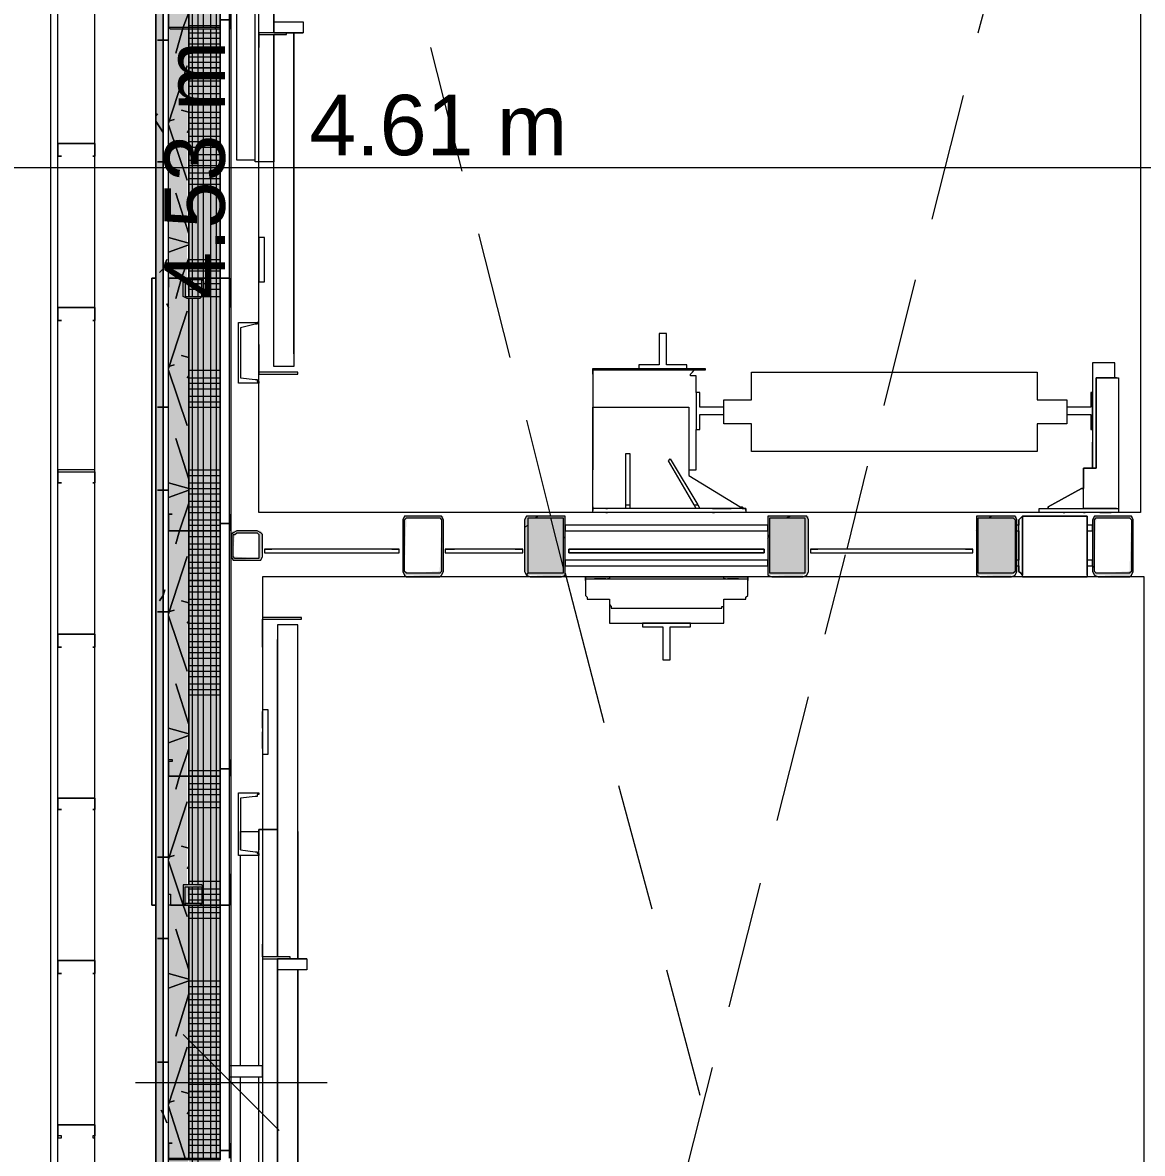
# Model space of a CAD drawing. Header units: metres. Extents: x -2 to 237, y -8 to 52.
# Drawn here: x 41.071 to 43.854, y 28.933 to 31.743 of the extents above; entities that cross this region are included whole.
import ezdxf

# ---------------------------------------------------------------- set-up
doc = ezdxf.new("R2010")
doc.units = ezdxf.units.M
doc.layers.add('HVAC - Ductos', color=5, linetype='Continuous', lineweight=0)
doc.layers.add('PDF3_Text', color=7, linetype='Continuous', lineweight=0)
doc.layers.add('PDF3_Geometry', color=7, linetype='Continuous', lineweight=0, true_color=0xaaaaaa)
doc.layers.add('PDF3_Solid Fills', color=7, linetype='Continuous', lineweight=0, true_color=0xffffff)
doc.styles.add('PDF Helvetica', font='')
doc.styles.get('PDF Helvetica').set_extended_font_data('Helvetica')

msp = doc.modelspace()

# ---------------------------------------------------------------- hatches: boundary and pattern name
at = {"layer": 'PDF3_Solid Fills', "lineweight": 0, "transparency": 33554559}
for points in [[(41.4202, 24.0086), (41.4202, 34.1699), (41.4019, 34.1699), (41.4019, 24.0086)], [(41.4843, 24.0728), (41.4843, 25.4661), (41.4798, 25.4707), (41.4843, 25.5166), (41.4798, 25.5211), (41.4843, 26.8182), (41.4798, 26.8228), (41.4843, 28.3353), (41.4798, 28.3399), (41.4843, 29.5499), (41.4798, 29.5545), (41.4843, 29.5958), (41.4798, 29.6004), (41.4843, 31.0578), (41.4798, 31.0624), (41.4843, 31.1037), (41.4798, 31.1083), (41.4843, 32.3595), (41.4798, 32.3641), (41.4843, 32.4053), (41.4798, 32.4099), (41.4843, 34.1012), (41.4339, 34.1012), (41.4339, 24.0728)], [(41.4843, 24.0728), (41.4843, 25.4661), (41.4798, 25.4707), (41.4843, 25.5166), (41.4798, 25.5211), (41.4843, 26.8182), (41.4798, 26.8228), (41.4843, 28.3353), (41.4798, 28.3399), (41.4843, 29.5499), (41.4798, 29.5545), (41.4843, 29.5958), (41.4798, 29.6004), (41.4843, 31.0578), (41.4798, 31.0624), (41.4843, 31.1037), (41.4798, 31.1083), (41.4843, 32.3595), (41.4798, 32.3641), (41.4843, 32.4053), (41.4798, 32.4099), (41.4843, 34.1012), (41.4339, 34.1012), (41.4339, 24.0728)], [(42.016, 30.3795), (42.0206, 30.3841), (42.0252, 30.5124), (42.1122, 30.5124), (42.1077, 30.3795), (42.0252, 30.3749), (42.0252, 30.3795), (42.0206, 30.3795), (42.0206, 30.3703), (42.0252, 30.3703), (42.1065, 30.3658), (42.1077, 30.3658), (42.1077, 30.3703), (42.1122, 30.3749), (42.1168, 30.517), (42.0206, 30.517), (42.016, 30.5124)], [(42.3185, 30.3795), (42.3231, 30.3795), (42.3231, 30.3703), (42.3323, 30.3703), (42.4091, 30.3658), (42.4102, 30.3658), (42.4102, 30.3703), (42.4194, 30.3703), (42.4194, 30.517), (42.3231, 30.517), (42.3185, 30.5124)], [(42.9235, 30.3703), (42.9327, 30.3703), (43.0095, 30.3658), (43.0106, 30.3658), (43.0106, 30.3703), (43.0198, 30.3749), (43.0244, 30.517), (42.9235, 30.517)], [(43.4415, 30.3703), (43.4506, 30.3703), (43.5274, 30.3658), (43.5285, 30.3658), (43.5285, 30.3703), (43.5377, 30.3749), (43.5423, 30.517), (43.4415, 30.517)], [(43.7302, 30.3795), (43.7348, 30.3841), (43.7394, 30.5124), (43.8265, 30.5124), (43.8219, 30.3795), (43.7394, 30.3749), (43.7394, 30.3795), (43.7348, 30.3795), (43.7348, 30.3703), (43.744, 30.3703), (43.8208, 30.3658), (43.8219, 30.3658), (43.8219, 30.3703), (43.8265, 30.3749), (43.831, 30.517), (43.7348, 30.517), (43.7302, 30.5124)], [(41.5898, 30.4162), (41.5943, 30.4208), (41.5989, 30.4757), (41.6585, 30.4757), (41.6585, 30.4116), (41.5989, 30.4162), (41.5943, 30.4162), (41.5943, 30.407), (41.6631, 30.4116), (41.6677, 30.4751), (41.6677, 30.4758), (41.6631, 30.4803), (41.5943, 30.4803), (41.5898, 30.4757)]]:
    msp.add_hatch(color=256, dxfattribs=at).paths.add_polyline_path(points)
h = msp.add_hatch(color=256, dxfattribs=at)
h.paths.add_polyline_path([(41.5119, 29.6004), (41.4843, 29.5958), (41.4843, 29.5545), (41.5119, 29.5545), (41.4843, 29.5499), (41.4843, 28.3399), (41.5119, 28.3399), (41.4843, 28.3353), (41.4843, 26.8228), (41.5119, 26.8228), (41.4843, 26.8182), (41.4843, 26.7724), (41.5622, 26.7724), (41.5622, 34.0279), (41.4843, 34.0279), (41.4843, 32.4099), (41.5119, 32.4099), (41.4843, 32.4053), (41.4843, 32.3641), (41.5119, 32.3641), (41.4843, 32.3595), (41.4843, 31.1083), (41.5119, 31.1083), (41.4843, 31.1037), (41.4843, 31.0624), (41.5119, 31.0624), (41.4843, 31.0578), (41.4843, 29.6004)])
h.paths.add_polyline_path([(41.5119, 25.4707), (41.4843, 25.4661), (41.4843, 24.1506), (41.5622, 24.1506), (41.5622, 26.7678), (41.4843, 26.7678), (41.4843, 25.5211), (41.5119, 25.5211), (41.4843, 25.5166), (41.4843, 25.4707)])
h = msp.add_hatch(color=256, dxfattribs=at)
h.paths.add_polyline_path([(41.5119, 29.6004), (41.4843, 29.5958), (41.4843, 29.5545), (41.5119, 29.5545), (41.4843, 29.5499), (41.4843, 28.3399), (41.5119, 28.3399), (41.4843, 28.3353), (41.4843, 26.8228), (41.5119, 26.8228), (41.4843, 26.8182), (41.4843, 26.7724), (41.5622, 26.7724), (41.5622, 34.0279), (41.4843, 34.0279), (41.4843, 32.4099), (41.5119, 32.4099), (41.4843, 32.4053), (41.4843, 32.3641), (41.5119, 32.3641), (41.4843, 32.3595), (41.4843, 31.1083), (41.5119, 31.1083), (41.4843, 31.1037), (41.4843, 31.0624), (41.5119, 31.0624), (41.4843, 31.0578), (41.4843, 29.6004)])
h.paths.add_polyline_path([(41.5119, 25.4707), (41.4843, 25.4661), (41.4843, 24.1506), (41.5622, 24.1506), (41.5622, 26.7678), (41.4843, 26.7678), (41.4843, 25.5211), (41.5119, 25.5211), (41.4843, 25.5166), (41.4843, 25.4707)])

# ---------------------------------------------------------------- linework, layer by layer
at = {"layer": 'HVAC - Ductos', "lineweight": 0}
for points in [[(41.5898, 24.2057), (41.5898, 29.1099), (41.5898, 33.8812)], [(39.5593, 31.3833), (44.4086, 31.3833), (45.6002, 31.3833), (48.2082, 31.3833)], [(41.4706, 29.2291), (41.5898, 29.1099), (41.7089, 28.9907)], [(41.3515, 29.1099), (41.5898, 29.1099), (41.8281, 29.1099)]]:
    msp.add_lwpolyline(points, dxfattribs=at)
at = {"layer": 'PDF3_Geometry', "lineweight": 0}
for points in [[(41.2506, 32.6575), (41.2506, 32.6757), (41.2552, 32.6757), (41.2552, 34.1653), (41.2552, 34.1837), (41.2552, 34.1653), (41.2552, 32.6849), (41.2552, 32.6712), (41.2552, 32.6666), (41.1452, 32.6666), (41.1452, 34.1837), (41.1589, 34.1837), (41.1452, 34.1837), (41.1452, 32.6757), (41.1406, 32.6757), (41.1406, 25.2094), (41.2506, 25.2094), (41.2506, 25.3194)], [(41.5119, 34.1837), (41.4019, 34.1837), (41.4019, 34.005), (41.4019, 24.1736), (41.4019, 23.9902), (44.8348, 23.9902), (45.4077, 23.9902), (45.4077, 24.0086), (44.8623, 24.0086)], [(41.4019, 23.9948), (41.4019, 34.1837), (41.4019, 23.9948)], [(44.8348, 24.0086), (41.4202, 24.0086), (41.4202, 24.0224), (41.5852, 24.0224), (42.1627, 24.0224), (41.5852, 24.0224), (41.4339, 24.0224), (41.4339, 24.0728), (41.4339, 24.1736), (41.4339, 34.005), (41.4339, 34.1012), (41.4339, 34.1516), (42.1214, 34.1516), (41.4202, 34.1516), (41.4202, 34.1699), (44.8027, 34.1699), (44.8027, 34.1516), (44.601, 34.1516)], [(45.7882, 24.0086), (45.7882, 23.9902), (45.4077, 23.9902), (45.4077, 24.0086), (44.8348, 24.0086), (44.8348, 23.9948), (44.8348, 23.9994), (44.8348, 24.0086), (41.4202, 24.0086), (41.4202, 24.0224), (41.4202, 24.1736), (41.4202, 34.005), (41.4202, 34.1516), (41.4202, 34.1699), (44.6515, 34.1699), (44.8027, 34.1699), (44.8165, 34.1699)], [(42.1627, 24.0224), (41.5852, 24.0224), (41.4339, 24.0224), (41.4339, 24.0728), (41.5852, 24.0728), (44.6515, 24.0728), (44.8348, 24.0728), (44.8348, 24.0224), (44.8348, 24.0728), (44.6515, 24.0728), (41.5852, 24.0728), (41.4843, 24.0728), (41.4843, 24.1506), (41.4843, 24.1736), (41.4843, 24.4944), (41.4843, 24.0728), (41.4339, 24.0728), (41.4339, 34.1012), (41.4843, 34.1012), (41.4843, 33.5375), (41.4843, 32.9279), (41.4843, 32.4099)], [(41.4019, 34.005), (41.4019, 24.1736)], [(41.6585, 33.2257), (43.8494, 33.2257), (43.8494, 30.5262), (41.6585, 30.5262), (41.6585, 33.2257), (43.8494, 33.2257), (43.8494, 30.5262), (41.6585, 30.5262), (41.6585, 33.2257), (41.6677, 33.2303)], [(41.7456, 32.5795), (41.7456, 32.2816), (41.7456, 33.1066), (41.6952, 33.1066), (41.6952, 32.2816), (41.6952, 31.7179), (41.6952, 32.2816), (41.6952, 32.5979), (41.6493, 32.5979), (41.6493, 32.5474)], [(41.2552, 25.1957), (41.2872, 25.1957), (41.2872, 25.1911), (41.2552, 25.1911), (41.2552, 25.2094), (41.1589, 25.2094), (41.1589, 32.6757), (41.1452, 32.6757)], [(41.4843, 31.1083), (41.4843, 31.7316), (41.4843, 32.3595)], [(43.4461, 31.7179), (43.5285, 32.0249)], [(41.6493, 31.4016), (41.6035, 31.4016), (41.6035, 31.9837)], [(41.6952, 30.9203), (41.6952, 31.397), (41.6493, 31.397), (41.6493, 31.9837)], [(41.2506, 31.4383), (41.2506, 31.8141)], [(41.5485, 31.727), (41.5531, 31.7316)], [(41.5622, 29.8982), (41.5622, 31.1083), (41.5622, 31.7407)], [(41.5852, 31.7316), (41.5852, 31.727), (41.5852, 31.7316)], [(41.5852, 31.1083), (41.5852, 31.7316)], [(41.5852, 31.1083), (41.5852, 31.7316)], [(41.7456, 31.4016), (41.7456, 31.7179), (41.7456, 30.8883), (41.6952, 30.8883), (41.6952, 31.7133), (41.6952, 31.397), (41.6493, 31.397), (41.6493, 31.4474)], [(41.6952, 31.7179), (41.7685, 31.7179), (41.6952, 31.7179)], [(41.7456, 30.9203), (41.7456, 31.7179), (41.7456, 31.4153)], [(42.0848, 31.6812), (42.1627, 31.3741)], [(43.3314, 31.255), (43.4094, 31.562)], [(41.2506, 31.0349), (41.2506, 31.4108)], [(42.2039, 31.2183), (42.2818, 30.9112)], [(41.6585, 31.2091), (41.6585, 31.0991)], [(41.6585, 31.1587), (41.6585, 31.1541), (41.6585, 31.1587), (41.6585, 31.1862), (41.6585, 31.1907), (41.6585, 31.1862)], [(41.6585, 31.1083), (41.6585, 31.1037), (41.6585, 31.1083), (41.6585, 31.1403)], [(41.4019, 29.5499), (41.4019, 31.1083), (41.4019, 29.5499)], [(41.4019, 29.5499), (41.4019, 31.1083), (41.4019, 29.5499)], [(41.4019, 29.5499), (41.4019, 31.1083), (41.4019, 29.5499)], [(41.4019, 29.5499), (41.4019, 31.1083), (41.4019, 29.5499)], [(41.4843, 31.0624), (41.4843, 31.1037)], [(41.5531, 31.1083), (41.5577, 31.1083)], [(43.2122, 30.792), (43.2902, 31.1037)], [(41.4843, 29.6004), (41.4843, 29.8708), (41.4843, 30.4803), (41.4843, 31.0578)], [(41.5852, 29.9074), (41.5852, 31.0349)], [(41.5852, 29.9074), (41.5852, 31.0349)], [(41.2506, 30.627), (41.2506, 31.0028)], [(41.6585, 30.9295), (41.6585, 30.8928), (41.6585, 30.9295)], [(41.6585, 30.8928), (41.6585, 30.9295)], [(41.6585, 30.8928), (41.6585, 30.9295)], [(42.4881, 30.8699), (42.4881, 30.8791), (42.4881, 30.8837), (42.4973, 30.8837), (42.5568, 30.8837)], [(42.7448, 30.8241), (42.7448, 30.8653), (42.7402, 30.8653), (42.7356, 30.8653), (42.731, 30.8653), (42.731, 30.8699), (42.7356, 30.8745), (42.7402, 30.8791), (42.6806, 30.8791), (42.6211, 30.8791), (42.5568, 30.8791), (42.4973, 30.8791), (42.4881, 30.8791), (42.4881, 30.8837), (42.5614, 30.8837), (42.7494, 30.8837), (42.7677, 30.8837), (42.7677, 30.8791), (42.7494, 30.8791), (42.5614, 30.8791), (42.4881, 30.8791), (42.4881, 30.8745), (42.4881, 30.8699), (42.4881, 30.6316)], [(42.5614, 30.8837), (42.5614, 30.8791)], [(42.7494, 30.8791), (42.7494, 30.8837)], [(43.7852, 30.8608), (43.7852, 30.8974), (43.7485, 30.8974), (43.744, 30.8974), (43.7394, 30.8974), (43.7348, 30.8974), (43.7302, 30.8974), (43.7302, 30.6362), (43.7302, 30.7004)], [(43.7898, 30.5354), (43.7852, 30.5354), (43.7806, 30.5354), (43.7714, 30.5354), (43.7531, 30.5354), (43.7073, 30.5354), (43.7073, 30.6362), (43.7394, 30.6362), (43.7394, 30.8608), (43.7806, 30.8608), (43.7852, 30.8608), (43.7898, 30.8608), (43.7944, 30.8608), (43.7944, 30.5354), (43.7944, 30.5262), (43.5973, 30.5262), (43.5973, 30.5354), (43.7944, 30.5354)], [(43.7898, 30.8608), (43.7852, 30.8608), (43.7806, 30.8608), (43.7394, 30.8608), (43.7394, 30.6362), (43.7073, 30.6362), (43.7073, 30.5858)], [(42.8685, 30.5308), (42.8685, 30.5354), (42.8685, 30.5262), (42.4881, 30.5262), (42.4881, 30.5354), (42.4881, 30.5399), (42.4881, 30.7874), (42.7265, 30.7874), (42.7265, 30.6178), (42.8548, 30.5399), (42.8594, 30.5399), (42.8594, 30.5354), (42.8639, 30.5354), (42.8685, 30.5354), (42.4881, 30.5354)], [(42.3231, 30.7553), (42.3827, 30.517)], [(42.7265, 30.6316), (42.731, 30.6316), (42.7356, 30.6316), (42.7402, 30.6316), (42.7448, 30.6316), (42.7448, 30.7324)], [(43.1206, 30.4345), (43.1711, 30.6407)], [(41.2506, 30.2237), (41.2506, 30.5995)], [(42.4881, 30.5399), (42.4881, 30.5354), (42.4881, 30.5308)], [(42.5706, 30.5445), (42.5798, 30.5445)], [(42.7402, 30.5445), (42.7494, 30.5445)], [(42.8548, 30.5399), (42.8594, 30.5399), (42.8639, 30.5354), (42.8685, 30.5354)], [(41.5852, 30.517), (41.5852, 30.5216), (41.5852, 30.517)], [(41.5852, 30.517), (41.5852, 30.5216), (41.5852, 30.517)], [(42.3461, 30.5124), (42.3506, 30.517)], [(42.3827, 30.5124), (42.4148, 30.3887)], [(42.5202, 30.5354), (42.5248, 30.5354), (42.5202, 30.5354)], [(42.5202, 30.5262), (42.5248, 30.5262), (42.5202, 30.5262)], [(42.7906, 30.5354), (42.786, 30.5354), (42.7906, 30.5354)], [(42.8318, 30.5262), (42.7906, 30.5262), (42.786, 30.5262), (42.7906, 30.5262)], [(42.7906, 30.5354), (42.8318, 30.5354)], [(42.9694, 30.5124), (42.9785, 30.517)], [(43.4735, 30.5124), (43.4781, 30.517)], [(43.5423, 30.3932), (43.5469, 30.3932), (43.5469, 30.3795), (43.5469, 30.5078), (43.5515, 30.5124), (43.556, 30.517), (43.5515, 30.5124), (43.5469, 30.5078), (43.5469, 30.4941), (43.5423, 30.4941)], [(43.7165, 30.3703), (43.7165, 30.3749), (43.7165, 30.3795), (43.7165, 30.5078), (43.7165, 30.5124), (43.7165, 30.517), (43.7165, 30.5124), (43.7165, 30.5078), (43.7165, 30.3795), (43.7165, 30.3749), (43.7165, 30.3703), (43.7165, 30.3657), (43.556, 30.3657), (43.556, 30.3703), (43.556, 30.3749), (43.556, 30.3795), (43.556, 30.5078), (43.556, 30.5124), (43.556, 30.517), (43.556, 30.5124), (43.556, 30.5078), (43.556, 30.3795), (43.556, 30.3749), (43.556, 30.3703), (43.5515, 30.3749), (43.5469, 30.3795), (43.5515, 30.3749), (43.556, 30.3703)], [(43.7165, 30.517), (43.556, 30.517)], [(43.6568, 30.5262), (43.6614, 30.5262), (43.6568, 30.5262)], [(43.7073, 30.5262), (43.7119, 30.5262), (43.7073, 30.5262)], [(43.7165, 30.4803), (43.7302, 30.4803), (43.7302, 30.4941), (43.7165, 30.4941), (43.7165, 30.5078), (43.7165, 30.5124), (43.7165, 30.517), (43.7165, 30.5124), (43.7165, 30.5078), (43.7165, 30.4941)], [(43.7531, 30.5354), (43.7485, 30.5354), (43.7531, 30.5354)], [(43.7531, 30.5262), (43.7485, 30.5262), (43.7531, 30.5262)], [(43.7531, 30.5262), (43.7714, 30.5262)], [(43.7714, 30.5354), (43.776, 30.5354), (43.7714, 30.5354)], [(43.7714, 30.5262), (43.776, 30.5262), (43.7714, 30.5262)], [(42.3185, 30.4895), (42.3277, 30.4941)], [(43.4415, 30.4803), (43.4461, 30.4849)], [(43.8265, 30.4849), (43.831, 30.4895)], [(42.4148, 30.462), (42.4194, 30.4666)], [(42.9235, 30.462), (42.9281, 30.4711)], [(43.5423, 30.4803), (43.5469, 30.4803), (43.5469, 30.407), (43.5423, 30.407)], [(43.7165, 30.3932), (43.7165, 30.3795), (43.7165, 30.3749), (43.7165, 30.3703), (43.7165, 30.3749), (43.7165, 30.3795), (43.7165, 30.3932), (43.7302, 30.3932), (43.7302, 30.407), (43.7165, 30.407), (43.7165, 30.4803), (43.7165, 30.407)], [(42.4285, 30.4345), (42.4469, 30.4345)], [(42.8961, 30.4345), (42.9144, 30.4345)], [(43.0656, 30.2237), (43.116, 30.4208)], [(42.3231, 30.3703), (42.3277, 30.3749)], [(42.4194, 30.3749), (42.5156, 30.0037)], [(43.556, 30.3795), (43.556, 30.3749), (43.556, 30.3795)], [(43.556, 30.3795), (43.556, 30.3749), (43.556, 30.3795)], [(43.7302, 30.3887), (43.7348, 30.3932)], [(42.4698, 30.3566), (42.4698, 30.3612), (42.4698, 30.3657), (42.4698, 30.3612), (42.4698, 30.3566), (42.4698, 30.3199), (42.4744, 30.3153), (42.4744, 30.3108), (42.4789, 30.3108), (42.5248, 30.3108), (42.5294, 30.3108), (42.5294, 30.3062), (42.5294, 30.3016), (42.5294, 30.297), (42.5339, 30.2924), (42.5339, 30.2878), (42.5385, 30.2878), (42.8044, 30.2878), (42.8089, 30.2878), (42.8089, 30.2924), (42.8135, 30.2924), (42.8135, 30.297), (42.8135, 30.3016), (42.8135, 30.3062), (42.8135, 30.3108), (42.8181, 30.3108), (42.8639, 30.3108), (42.8685, 30.3108), (42.8685, 30.3153), (42.8731, 30.3199), (42.8731, 30.3566), (42.8731, 30.3612), (42.8731, 30.3657), (42.8731, 30.3612), (42.8731, 30.3566)], [(42.4698, 30.3657), (42.4744, 30.3657), (42.4789, 30.3657), (42.5248, 30.3657), (42.5294, 30.3657), (42.5339, 30.3657), (42.5385, 30.3657), (42.8044, 30.3657), (42.8089, 30.3657), (42.8135, 30.3657), (42.8181, 30.3657), (42.8639, 30.3657), (42.8685, 30.3657), (42.8731, 30.3657)], [(42.4698, 30.3612), (42.4744, 30.3612), (42.4789, 30.3612), (42.5248, 30.3612), (42.5294, 30.3612), (42.5339, 30.3612), (42.5385, 30.3612), (42.8044, 30.3612), (42.8089, 30.3612), (42.8135, 30.3612), (42.8181, 30.3612), (42.8639, 30.3612), (42.8685, 30.3612), (42.8731, 30.3612)], [(42.4927, 30.3657), (42.5202, 30.3657)], [(42.5202, 30.3612), (42.4927, 30.3612)], [(42.5248, 30.3657), (42.5294, 30.3657), (42.5248, 30.3657)], [(42.5248, 30.3612), (42.5294, 30.3612), (42.5248, 30.3612)], [(42.5294, 30.3657), (42.5294, 30.3612)], [(42.8135, 30.3612), (42.8135, 30.3657)], [(42.8181, 30.3657), (42.8135, 30.3657), (42.8181, 30.3657)], [(42.8181, 30.3612), (42.8135, 30.3612), (42.8181, 30.3612)], [(42.8227, 30.3657), (42.8502, 30.3657)], [(42.8502, 30.3612), (42.8227, 30.3612)], [(42.5294, 30.3062), (42.5294, 30.2649), (42.5294, 30.2604), (42.5294, 30.2558), (42.5294, 30.2512), (42.8135, 30.2512), (42.8135, 30.2558), (42.8135, 30.2604), (42.8135, 30.2649), (42.8135, 30.3062)], [(41.7548, 29.7195), (41.7548, 29.417), (41.7548, 30.2466), (41.7043, 30.2466), (41.7043, 29.4216), (41.7043, 29.7378), (41.6585, 29.7378), (41.6585, 29.6874)], [(41.6677, 30.242), (41.6677, 30.2007), (41.6677, 30.242)], [(41.6677, 30.2007), (41.6677, 30.242)], [(41.6677, 30.2007), (41.6677, 30.242)], [(41.6585, 29.1512), (41.6585, 29.7378), (41.7043, 29.7378), (41.7043, 30.2099)], [(41.7548, 29.7332), (41.7548, 29.417), (41.7548, 30.2099)], [(41.2506, 29.8157), (41.2506, 30.1916)], [(42.9464, 29.7608), (43.0244, 30.0678)], [(41.6677, 30.0358), (41.6677, 29.9257)], [(41.6677, 29.9945), (41.6677, 29.9899), (41.6677, 29.9945), (41.6677, 30.0266), (41.6677, 30.0312), (41.6677, 30.0266)], [(41.6677, 29.9441), (41.6677, 29.9395), (41.6677, 29.9441), (41.6677, 29.9762), (41.6677, 29.9808), (41.6677, 29.9762)], [(41.5852, 29.9074), (41.5852, 29.912), (41.5852, 29.9074)], [(41.5622, 28.9495), (41.5622, 29.5499), (41.5622, 29.88)], [(41.5852, 28.9586), (41.5852, 29.5499), (41.5852, 29.8708)], [(41.5852, 28.9586), (41.5852, 29.5499), (41.5852, 29.8708)], [(42.5523, 29.8478), (42.6348, 29.5407)], [(41.2506, 29.4078), (41.2506, 29.7882)], [(41.6127, 29.6874), (41.6127, 29.7332), (41.6585, 29.7332)], [(41.6127, 29.1512), (41.6127, 29.6737)], [(41.4843, 29.5545), (41.4843, 29.5958)], [(42.8273, 29.2978), (42.9052, 29.605)], [(41.4843, 28.922), (41.4843, 29.5499)], [(41.5027, 29.5499), (41.5073, 29.5499)], [(41.7548, 28.5416), (41.7548, 28.8532), (41.7548, 28.0282), (41.7043, 28.0282), (41.7043, 28.8532), (41.7043, 29.417), (41.7043, 28.8532), (41.7043, 28.537), (41.6585, 28.537), (41.6585, 28.5874)], [(41.7777, 29.417), (41.7043, 29.417), (41.7777, 29.417)], [(41.7548, 28.8808), (41.7548, 29.3895)], [(41.7548, 29.3895), (41.7548, 28.8808)], [(42.6714, 29.3895), (42.7539, 29.0778)], [(41.2506, 29.0045), (41.2506, 29.3803)], [(41.5852, 29.1236), (41.6677, 29.1236), (41.6677, 29.1282), (41.6677, 29.1328), (41.6677, 29.1374), (41.6677, 29.142), (41.6677, 29.1466), (41.6677, 29.1512)], [(41.6677, 29.1236), (41.6677, 29.1282), (41.6677, 29.1328), (41.6677, 29.1374), (41.6677, 29.142), (41.6677, 29.1466), (41.6677, 29.1512), (41.5852, 29.1512)], [(41.7548, 29.1374), (41.7548, 29.1282)], [(42.7081, 28.8395), (42.786, 29.1466)], [(41.6585, 28.537), (41.6127, 28.537), (41.6127, 29.1236)], [(41.7043, 28.0603), (41.7043, 28.537), (41.6585, 28.537), (41.6585, 29.1236)], [(41.2506, 28.5966), (41.2506, 28.9724)]]:
    msp.add_lwpolyline(points, dxfattribs=at)
for points in [[(41.4202, 24.0086), (41.4202, 34.1699), (41.4019, 34.1699), (41.4019, 24.0086)], [(41.4202, 34.1516), (41.4202, 24.0224), (41.4339, 24.0224), (41.4339, 34.1516)], [(41.4843, 31.1083), (41.4843, 31.7316), (41.4843, 32.3595), (41.4843, 31.7316)], [(41.5622, 31.7499), (41.5852, 31.7499), (41.5852, 31.7316), (41.5852, 31.7683), (41.5852, 31.7637), (41.5852, 31.7683), (41.5852, 31.7316), (41.5852, 31.7499), (41.5622, 31.7499), (41.5622, 31.7316), (41.5622, 31.727), (41.4385, 31.727), (41.4339, 31.7316), (41.4339, 31.7683), (41.4385, 31.7683), (41.4431, 31.7683), (41.4385, 31.7683), (41.4339, 31.7683), (41.4339, 31.7316), (41.4385, 31.7316), (41.5622, 31.7316), (41.5622, 31.7683)], [(41.5622, 29.8982), (41.5622, 31.1083), (41.5622, 31.7407), (41.5622, 31.1083)], [(41.6952, 31.7453), (41.7685, 31.7453), (41.7685, 31.7179), (41.6952, 31.7179)], [(41.7273, 31.7179), (41.6585, 31.7179), (41.6585, 31.6812), (41.6585, 31.7133), (41.7273, 31.7133)], [(41.7456, 31.4153), (41.7456, 31.7179)], [(41.2506, 31.4108), (41.2506, 31.4383), (41.2506, 31.4429), (41.1589, 31.4429), (41.1589, 31.4383), (41.1589, 31.4108), (41.1681, 31.4108), (41.1589, 31.4108), (41.1589, 31.4383), (41.1589, 31.4429), (41.2506, 31.4429), (41.2506, 31.4383), (41.2506, 31.4108), (41.2461, 31.4108)], [(41.6723, 31.0991), (41.6723, 31.2091), (41.6631, 31.2091), (41.6585, 31.2091), (41.6585, 31.0991), (41.6631, 31.0991)], [(41.3927, 29.5499), (41.3927, 31.1083)], [(41.4019, 31.1083), (41.3973, 31.1083), (41.3927, 31.1083), (41.3973, 31.1083), (41.3927, 31.1083), (41.3973, 31.1083)], [(41.3927, 29.5499), (41.3927, 31.1083)], [(41.4339, 31.1083), (41.4339, 31.0854), (41.4339, 31.1083), (41.5852, 31.1083), (41.5852, 31.0349), (41.5852, 31.1083)], [(41.4706, 31.0991), (41.4706, 31.1083), (41.4798, 31.1083), (41.5119, 31.1083), (41.5165, 31.1083), (41.5211, 31.0991), (41.5211, 31.067), (41.5165, 31.0624), (41.5119, 31.0578), (41.4798, 31.0578), (41.4706, 31.0624), (41.4706, 31.067)], [(41.4798, 31.0624), (41.5119, 31.0624), (41.5165, 31.0624), (41.5165, 31.067), (41.5165, 31.0991), (41.5165, 31.1037), (41.5119, 31.1037), (41.4798, 31.1037), (41.4752, 31.1037), (41.4752, 31.0991), (41.4752, 31.067), (41.4752, 31.0624)], [(41.4843, 31.0624), (41.4843, 31.1037)], [(41.4843, 29.6004), (41.4843, 29.8708), (41.4843, 30.4803), (41.4843, 31.0578), (41.4843, 30.4803), (41.4843, 29.8708)], [(41.2506, 31.0028), (41.2506, 31.0349), (41.1589, 31.0349), (41.1589, 31.0028), (41.1681, 31.0028), (41.1589, 31.0028), (41.1589, 31.0349), (41.2506, 31.0349), (41.2506, 31.0028), (41.2461, 31.0028)], [(41.6585, 30.9983), (41.6539, 30.9983), (41.6539, 30.9937), (41.6493, 30.9937), (41.6127, 30.9845), (41.6127, 30.8608), (41.6493, 30.8562), (41.6539, 30.8562), (41.6539, 30.8516), (41.6585, 30.8516), (41.6585, 30.847), (41.6081, 30.847), (41.6081, 30.9983)], [(42.6531, 30.9708), (42.6531, 30.8928), (42.6027, 30.8928), (42.6027, 30.8837), (42.7219, 30.8837), (42.7219, 30.8928), (42.6714, 30.8928), (42.6714, 30.9708)], [(41.7548, 30.8699), (41.7548, 30.8745), (41.6585, 30.8745), (41.6585, 30.9433), (41.6585, 30.8699)], [(41.6585, 30.8928), (41.6585, 30.9295)], [(41.6585, 30.9295), (41.6585, 30.8928)], [(42.8823, 30.8058), (42.8823, 30.8745), (43.5927, 30.8745), (43.5927, 30.8058), (43.666, 30.8058), (43.666, 30.7461), (43.5927, 30.7461), (43.5927, 30.6774), (42.8823, 30.6774), (42.8823, 30.7461), (42.8135, 30.7461), (42.8135, 30.8058)], [(42.8135, 30.7691), (42.8135, 30.7874), (42.7539, 30.7874), (42.7539, 30.8241), (42.7448, 30.8241), (42.7448, 30.7324), (42.7539, 30.7324), (42.7539, 30.7691)], [(43.666, 30.7874), (43.666, 30.7691), (43.7256, 30.7691), (43.7256, 30.7324), (43.7302, 30.7324), (43.7302, 30.8241), (43.7256, 30.8241), (43.7256, 30.7874)], [(42.5798, 30.5354), (42.5706, 30.5354), (42.5706, 30.5445), (42.5706, 30.6728), (42.5798, 30.6728), (42.5798, 30.5445)], [(42.7539, 30.5354), (42.7448, 30.5354), (42.7402, 30.5445), (42.676, 30.6545), (42.6806, 30.6591), (42.7494, 30.5445)], [(41.2506, 30.5995), (41.2506, 30.627), (41.2506, 30.6316), (41.1589, 30.6316), (41.1589, 30.627), (41.1589, 30.5995), (41.1681, 30.5995), (41.1589, 30.5995), (41.1589, 30.627), (41.2506, 30.627), (41.2506, 30.5995), (41.2461, 30.5995)], [(43.7027, 30.5858), (43.6202, 30.5399), (43.6202, 30.5354), (43.6202, 30.5399), (43.7027, 30.5858), (43.7073, 30.5858)], [(41.5622, 30.4987), (41.5852, 30.4987), (41.5852, 30.4803), (41.5852, 30.517), (41.5852, 30.5124), (41.5852, 30.517), (41.5852, 30.4803), (41.5852, 30.4987), (41.5806, 30.4987), (41.5622, 30.4987), (41.5622, 30.4803), (41.4339, 30.4803), (41.4339, 30.517), (41.4339, 30.5216), (41.4431, 30.5216), (41.4339, 30.5216), (41.4339, 30.517), (41.4339, 30.4803), (41.5622, 30.4803), (41.5622, 30.5216)], [(42.1168, 30.5078), (42.1122, 30.517), (42.1077, 30.517), (42.0252, 30.517), (42.0206, 30.517), (42.016, 30.5078), (42.016, 30.3795), (42.0206, 30.3703), (42.0252, 30.3657), (42.1077, 30.3657), (42.1122, 30.3703), (42.1168, 30.3795)], [(42.0252, 30.5124), (42.1077, 30.5124), (42.1122, 30.5078), (42.1122, 30.3795), (42.1077, 30.3749), (42.0252, 30.3749), (42.0206, 30.3795), (42.0206, 30.5078)], [(42.4194, 30.5078), (42.4194, 30.517), (42.4102, 30.517), (42.3323, 30.517), (42.3231, 30.517), (42.3185, 30.5078), (42.3185, 30.3795), (42.3231, 30.3703), (42.3323, 30.3657), (42.4102, 30.3657), (42.4194, 30.3703), (42.4194, 30.3795)], [(42.3323, 30.5124), (42.4102, 30.5124), (42.4148, 30.5124), (42.4148, 30.5078), (42.4148, 30.3795), (42.4148, 30.3749), (42.4102, 30.3749), (42.3323, 30.3749), (42.3277, 30.3749), (42.3277, 30.3795), (42.3277, 30.5078), (42.3277, 30.5124)], [(43.0244, 30.5078), (43.0198, 30.517), (43.0106, 30.517), (42.9327, 30.517), (42.9235, 30.517), (42.9235, 30.5078), (42.9235, 30.3795), (42.9235, 30.3703), (42.9327, 30.3657), (43.0106, 30.3657), (43.0198, 30.3703), (43.0244, 30.3795)], [(42.9327, 30.5124), (43.0106, 30.5124), (43.0152, 30.5124), (43.0152, 30.5078), (43.0152, 30.3795), (43.0152, 30.3749), (43.0106, 30.3749), (42.9327, 30.3749), (42.9281, 30.3749), (42.9281, 30.3795), (42.9281, 30.5078), (42.9281, 30.5124)], [(43.5423, 30.5078), (43.5377, 30.517), (43.5285, 30.517), (43.4506, 30.517), (43.4415, 30.517), (43.4415, 30.5078), (43.4415, 30.3795), (43.4415, 30.3703), (43.4506, 30.3657), (43.5285, 30.3657), (43.5377, 30.3703), (43.5423, 30.3795)], [(43.4506, 30.5124), (43.5285, 30.5124), (43.5331, 30.5124), (43.5377, 30.5078), (43.5377, 30.3795), (43.5331, 30.3749), (43.5285, 30.3749), (43.4506, 30.3749), (43.4461, 30.3749), (43.4461, 30.3795), (43.4461, 30.5078), (43.4461, 30.5124)], [(43.556, 30.517), (43.7165, 30.517)], [(43.6385, 30.517), (43.5606, 30.517)], [(43.7165, 30.3795), (43.7165, 30.5078), (43.7165, 30.5124), (43.7165, 30.517), (43.7165, 30.5124), (43.7165, 30.5078), (43.7165, 30.3795), (43.7165, 30.3749), (43.7165, 30.3703), (43.7165, 30.3749)], [(43.831, 30.5078), (43.8265, 30.517), (43.8219, 30.517), (43.744, 30.517), (43.7348, 30.517), (43.7302, 30.5078), (43.7302, 30.3795), (43.7348, 30.3703), (43.744, 30.3657), (43.8219, 30.3657), (43.8265, 30.3703), (43.831, 30.3795)], [(43.744, 30.5124), (43.8219, 30.5124), (43.8265, 30.5078), (43.8265, 30.3795), (43.8219, 30.3749), (43.744, 30.3749), (43.7394, 30.3749), (43.7348, 30.3795), (43.7348, 30.5078), (43.7394, 30.5124)], [(42.9235, 30.4941), (42.4194, 30.4941), (42.4194, 30.4803), (42.9235, 30.4803)], [(41.5898, 30.4162), (41.5943, 30.407), (41.6035, 30.407), (41.6539, 30.407), (41.6631, 30.407), (41.6677, 30.4162), (41.6677, 30.4711), (41.6631, 30.4757), (41.6539, 30.4803), (41.6035, 30.4803), (41.5943, 30.4757), (41.5898, 30.4711)], [(41.6539, 30.4116), (41.6035, 30.4116), (41.5989, 30.4116), (41.5943, 30.4162), (41.5943, 30.4711), (41.5989, 30.4711), (41.6035, 30.4757), (41.6539, 30.4757), (41.6585, 30.4711), (41.6585, 30.4162), (41.6585, 30.4116)], [(42.0068, 30.4345), (41.6723, 30.4345), (41.6723, 30.4254), (42.0068, 30.4254)], [(41.6906, 30.4345), (41.6723, 30.4345)], [(42.0068, 30.4345), (41.9885, 30.4345)], [(42.1214, 30.4254), (42.3139, 30.4254), (42.3139, 30.4345), (42.1214, 30.4345)], [(42.1444, 30.4345), (42.1214, 30.4345)], [(42.3139, 30.4345), (42.2956, 30.4345)], [(42.4285, 30.4254), (42.9144, 30.4254), (42.9144, 30.4345), (42.4285, 30.4345)], [(42.4285, 30.4254), (42.4285, 30.4345), (42.9144, 30.4345), (42.9144, 30.4254)], [(42.4469, 30.4345), (42.4285, 30.4345)], [(42.9144, 30.4345), (42.8961, 30.4345)], [(43.0289, 30.4254), (43.4323, 30.4254), (43.4323, 30.4345), (43.0289, 30.4345)], [(43.0473, 30.4345), (43.0289, 30.4345)], [(43.4323, 30.4345), (43.414, 30.4345)], [(42.9235, 30.407), (42.4194, 30.407), (42.4194, 30.3932), (42.9235, 30.3932)], [(41.6677, 30.3657), (41.6677, 27.6662), (43.8585, 27.6662), (43.8585, 30.3657), (41.6677, 30.3657), (41.6677, 27.6662), (43.8585, 27.6662), (43.8585, 30.3657)], [(43.7165, 30.3657), (43.556, 30.3657)], [(43.5606, 30.3657), (43.6385, 30.3657)], [(41.7639, 30.2649), (41.6677, 30.2649), (41.6677, 30.1916), (41.6677, 30.2604), (41.7639, 30.2604)], [(41.6677, 30.2007), (41.6677, 30.242)], [(41.6677, 30.242), (41.6677, 30.2007)], [(42.6806, 30.1595), (42.6806, 30.242), (42.731, 30.242), (42.731, 30.2512), (42.6119, 30.2512), (42.6119, 30.242), (42.6622, 30.242), (42.6622, 30.1595)], [(41.2506, 30.1916), (41.2506, 30.2237), (41.1589, 30.2237), (41.1589, 30.1916), (41.1681, 30.1916), (41.1589, 30.1916), (41.1589, 30.2237), (41.2506, 30.2237), (41.2506, 30.1916), (41.2461, 30.1916)], [(41.6814, 29.9257), (41.6814, 30.0358), (41.6723, 30.0358), (41.6677, 30.0358), (41.6677, 29.9257), (41.6723, 29.9257)], [(41.5622, 29.8891), (41.5852, 29.8891), (41.5852, 29.8708), (41.5852, 29.9074), (41.5852, 29.9028), (41.5852, 29.9074), (41.5852, 29.8708), (41.5852, 29.8891), (41.5622, 29.8891), (41.5622, 29.8708), (41.4385, 29.8708), (41.4339, 29.8708), (41.4339, 29.9074), (41.4339, 29.912), (41.4385, 29.912), (41.4431, 29.912), (41.4431, 29.9074), (41.4385, 29.9074), (41.4339, 29.9074), (41.4339, 29.8708), (41.5622, 29.8708), (41.5622, 29.912)], [(41.5622, 28.9495), (41.5622, 29.5499), (41.5622, 29.88), (41.5622, 29.5499)], [(41.2506, 29.7882), (41.2506, 29.8157), (41.1589, 29.8157), (41.1589, 29.7882), (41.1681, 29.7882), (41.1589, 29.7882), (41.1589, 29.8157), (41.2506, 29.8157), (41.2506, 29.7882), (41.2461, 29.7882)], [(41.6585, 29.8295), (41.6585, 29.8249), (41.6539, 29.8249), (41.6539, 29.8203), (41.6493, 29.8203), (41.6127, 29.8157), (41.6127, 29.6874), (41.6493, 29.6828), (41.6539, 29.6828), (41.6539, 29.6782), (41.6585, 29.6782), (41.6585, 29.6737), (41.6081, 29.6737), (41.6081, 29.8295)], [(41.7548, 29.417), (41.7548, 29.7195)], [(41.4339, 29.5774), (41.4385, 29.5774), (41.4385, 29.5499), (41.5852, 29.5499), (41.5852, 29.6278), (41.5852, 29.5499), (41.4339, 29.5499)], [(41.4706, 29.5958), (41.4706, 29.5591), (41.4706, 29.5545), (41.4798, 29.5499), (41.5119, 29.5499), (41.5165, 29.5545), (41.5211, 29.5591), (41.5211, 29.5958), (41.5165, 29.6004), (41.5119, 29.6004), (41.4798, 29.6004), (41.4706, 29.6004)], [(41.4752, 29.5958), (41.4798, 29.5958), (41.5119, 29.5958), (41.5165, 29.5958), (41.5165, 29.5591), (41.5165, 29.5545), (41.5119, 29.5545), (41.4798, 29.5545), (41.4752, 29.5545), (41.4752, 29.5591)], [(41.4843, 29.5545), (41.4843, 29.5958)], [(41.3973, 29.5499), (41.3927, 29.5499), (41.3973, 29.5499), (41.4019, 29.5499), (41.3973, 29.5499), (41.3927, 29.5499)], [(41.4843, 28.922), (41.4843, 29.5499)], [(41.7364, 29.417), (41.7364, 29.4216), (41.6677, 29.4216), (41.6677, 29.4536), (41.6677, 29.417)], [(41.7777, 29.3895), (41.7043, 29.3895), (41.7043, 29.417), (41.7777, 29.417)], [(41.2506, 29.3803), (41.2506, 29.4078), (41.2506, 29.4124), (41.1589, 29.4124), (41.1589, 29.4078), (41.1589, 29.3803), (41.1681, 29.3803), (41.1589, 29.3803), (41.1589, 29.4078), (41.1589, 29.4124), (41.2506, 29.4124), (41.2506, 29.4078), (41.2506, 29.3803), (41.2461, 29.3803)], [(41.7548, 29.1374), (41.7548, 29.3895)], [(41.7548, 28.8808), (41.7548, 29.3895), (41.7548, 29.1374), (41.7548, 28.8808), (41.7548, 29.1374)], [(41.2506, 28.9724), (41.2506, 29.0045), (41.1589, 29.0045), (41.1589, 28.9724), (41.1681, 28.9724), (41.1681, 28.977), (41.1589, 28.977), (41.1589, 29.0045), (41.2506, 29.0045), (41.2506, 28.977), (41.2461, 28.977), (41.2461, 28.9724)], [(41.5622, 28.9403), (41.5852, 28.9403), (41.5852, 28.922), (41.5852, 28.9586), (41.5852, 28.9541), (41.5852, 28.9586), (41.5852, 28.922), (41.5852, 28.9403), (41.5622, 28.9403), (41.5622, 28.922), (41.5622, 28.9174), (41.4385, 28.9174), (41.4339, 28.9174), (41.4339, 28.922), (41.4339, 28.9586), (41.4385, 28.9586), (41.4431, 28.9586), (41.4385, 28.9586), (41.4339, 28.9586), (41.4339, 28.922), (41.4385, 28.922), (41.5622, 28.922), (41.5622, 28.9586)]]:
    msp.add_lwpolyline(points, close=True, dxfattribs=at)
at = {"layer": 'PDF3_Geometry', "color": 254, "lineweight": 0, "true_color": 0xeaeaea}
for points in [[(41.5211, 31.7316), (41.5211, 32.3595), (41.5211, 32.9279), (41.5211, 33.5375), (41.5211, 34.0279), (41.5211, 34.1012)], [(41.5393, 31.7316), (41.5393, 32.3595), (41.5393, 32.9279), (41.5393, 33.5375), (41.5393, 34.0279), (41.5393, 34.1012)], [(41.5531, 31.7316), (41.5531, 32.3595), (41.5531, 32.9279), (41.5531, 33.5375), (41.5531, 34.0279), (41.5531, 34.1012)], [(41.4935, 31.1083), (41.4935, 32.3595)], [(41.5073, 31.1083), (41.5073, 32.3595)], [(41.4843, 31.7362), (41.5622, 31.7362)], [(41.5211, 28.922), (41.5211, 29.5499), (41.5211, 29.8708), (41.5211, 30.4803), (41.5211, 31.1083), (41.5211, 31.727)], [(41.5393, 28.922), (41.5393, 29.5499), (41.5393, 29.8708), (41.5393, 30.4803), (41.5393, 31.1083), (41.5393, 31.727)], [(41.5531, 28.922), (41.5531, 29.5499), (41.5531, 29.8708), (41.5531, 30.4803), (41.5531, 31.1083), (41.5531, 31.727)], [(41.4843, 31.7179), (41.5622, 31.7179)], [(41.4843, 31.7041), (41.5622, 31.7041)], [(41.4843, 31.6903), (41.5622, 31.6903)], [(41.4843, 31.6766), (41.5622, 31.6766)], [(41.4843, 31.6583), (41.5622, 31.6583)], [(41.4843, 31.6445), (41.5622, 31.6445)], [(41.4843, 31.6124), (41.5622, 31.6124)], [(41.4843, 31.5987), (41.5622, 31.5987)], [(41.4843, 31.5849), (41.5622, 31.5849)], [(41.4843, 31.5666), (41.5622, 31.5666)], [(41.4843, 31.5529), (41.5622, 31.5529)], [(41.4843, 31.5391), (41.5622, 31.5391)], [(41.4843, 31.5208), (41.5622, 31.5208)], [(41.4843, 31.507), (41.5622, 31.507)], [(41.4843, 31.4933), (41.5622, 31.4933)], [(41.4843, 31.4795), (41.5622, 31.4795)], [(41.4843, 31.4612), (41.5622, 31.4612)], [(41.4843, 31.4474), (41.5622, 31.4474)], [(41.4843, 31.4337), (41.5622, 31.4337)], [(41.4843, 31.4153), (41.5622, 31.4153)], [(41.4843, 31.4016), (41.5622, 31.4016)], [(41.4843, 31.3878), (41.5622, 31.3878)], [(41.4843, 31.3695), (41.5622, 31.3695)], [(41.4843, 31.3558), (41.5622, 31.3558)], [(41.4843, 31.342), (41.5622, 31.342)], [(41.4843, 31.1541), (41.5622, 31.1541)], [(41.4843, 31.1403), (41.5622, 31.1403)], [(41.4843, 31.1266), (41.5622, 31.1266)], [(41.4935, 31.0624), (41.4935, 31.1037)], [(41.5073, 31.0624), (41.5073, 31.1037)], [(41.4843, 31.0945), (41.5165, 31.0945)], [(41.4843, 31.0808), (41.5165, 31.0808)], [(41.5211, 31.0945), (41.5622, 31.0945)], [(41.5211, 31.0808), (41.5622, 31.0808)], [(41.4843, 31.0624), (41.5622, 31.0624)], [(41.4935, 29.6004), (41.4935, 31.0578)], [(41.5073, 29.6004), (41.5073, 31.0578)], [(41.4843, 30.8791), (41.5622, 30.8791)], [(41.4843, 30.8608), (41.5622, 30.8608)], [(41.4843, 30.847), (41.5622, 30.847)], [(41.4843, 30.8333), (41.5622, 30.8333)], [(41.4843, 30.8149), (41.5622, 30.8149)], [(41.4843, 30.8012), (41.5622, 30.8012)], [(41.4843, 30.7874), (41.5622, 30.7874)], [(41.4843, 30.6316), (41.5622, 30.6316)], [(41.4843, 30.6178), (41.5622, 30.6178)], [(41.4843, 30.5995), (41.5622, 30.5995)], [(41.4843, 30.5858), (41.5622, 30.5858)], [(41.4843, 30.572), (41.5622, 30.572)], [(41.4843, 30.5537), (41.5622, 30.5537)], [(41.4843, 30.5399), (41.5622, 30.5399)], [(41.4843, 30.5262), (41.5622, 30.5262)], [(41.4843, 30.5078), (41.5622, 30.5078)], [(41.4843, 30.4941), (41.5622, 30.4941)], [(41.4843, 30.4803), (41.5622, 30.4803)], [(41.4843, 30.4666), (41.5622, 30.4666)], [(41.4843, 30.4482), (41.5622, 30.4482)], [(41.4843, 30.4345), (41.5622, 30.4345)], [(41.4843, 30.4208), (41.5622, 30.4208)], [(41.4843, 30.4024), (41.5622, 30.4024)], [(41.4843, 30.3887), (41.5622, 30.3887)], [(41.4843, 30.3749), (41.5622, 30.3749)], [(41.4843, 30.3428), (41.5622, 30.3428)], [(41.4843, 30.3291), (41.5622, 30.3291)], [(41.4843, 30.3108), (41.5622, 30.3108)], [(41.4843, 30.297), (41.5622, 30.297)], [(41.4843, 30.2832), (41.5622, 30.2832)], [(41.4843, 30.2695), (41.5622, 30.2695)], [(41.4843, 30.2512), (41.5622, 30.2512)], [(41.4843, 30.2374), (41.5622, 30.2374)], [(41.4843, 30.2237), (41.5622, 30.2237)], [(41.4843, 30.2053), (41.5622, 30.2053)], [(41.4843, 30.1916), (41.5622, 30.1916)], [(41.4843, 30.1778), (41.5622, 30.1778)], [(41.4843, 30.1641), (41.5622, 30.1641)], [(41.4843, 30.1458), (41.5622, 30.1458)], [(41.4843, 30.132), (41.5622, 30.132)], [(41.4843, 30.1182), (41.5622, 30.1182)], [(41.4843, 30.0999), (41.5622, 30.0999)], [(41.4843, 30.0862), (41.5622, 30.0862)], [(41.4843, 30.0724), (41.5622, 30.0724)], [(41.4843, 29.8845), (41.5622, 29.8845)], [(41.4843, 29.8524), (41.5622, 29.8524)], [(41.4843, 29.8387), (41.5622, 29.8387)], [(41.4843, 29.8249), (41.5622, 29.8249)], [(41.4843, 29.8066), (41.5622, 29.8066)], [(41.4843, 29.7928), (41.5622, 29.7928)], [(41.4843, 29.6095), (41.5622, 29.6095)], [(41.4843, 29.5912), (41.5165, 29.5912)], [(41.4935, 29.5545), (41.4935, 29.5958)], [(41.5073, 29.5545), (41.5073, 29.5958)], [(41.5211, 29.5912), (41.5622, 29.5912)], [(41.4843, 29.5774), (41.5165, 29.5774)], [(41.4843, 29.5637), (41.5165, 29.5637)], [(41.5211, 29.5774), (41.5622, 29.5774)], [(41.5211, 29.5637), (41.5622, 29.5637)], [(41.4843, 29.5453), (41.5622, 29.5453)], [(41.4843, 29.5316), (41.5622, 29.5316)], [(41.4935, 28.3399), (41.4935, 29.5499)], [(41.5073, 28.3399), (41.5073, 29.5499)], [(41.4843, 29.5178), (41.5622, 29.5178)], [(41.4843, 29.362), (41.5622, 29.362)], [(41.4843, 29.3482), (41.5622, 29.3482)], [(41.4843, 29.3299), (41.5622, 29.3299)], [(41.4843, 29.3162), (41.5622, 29.3162)], [(41.4843, 29.3024), (41.5622, 29.3024)], [(41.4843, 29.2841), (41.5622, 29.2841)], [(41.4843, 29.2703), (41.5622, 29.2703)], [(41.4843, 29.2566), (41.5622, 29.2566)], [(41.4843, 29.2382), (41.5622, 29.2382)], [(41.4843, 29.2245), (41.5622, 29.2245)], [(41.4843, 29.2108), (41.5622, 29.2108)], [(41.4843, 29.197), (41.5622, 29.197)], [(41.4843, 29.1786), (41.5622, 29.1786)], [(41.4843, 29.1649), (41.5622, 29.1649)], [(41.4843, 29.1512), (41.5622, 29.1512)], [(41.4843, 29.1328), (41.5622, 29.1328)], [(41.4843, 29.1191), (41.5622, 29.1191)], [(41.4843, 29.1053), (41.5622, 29.1053)], [(41.4843, 29.0732), (41.5622, 29.0732)], [(41.4843, 29.0595), (41.5622, 29.0595)], [(41.4843, 29.0412), (41.5622, 29.0412)], [(41.4843, 29.0274), (41.5622, 29.0274)], [(41.4843, 29.0136), (41.5622, 29.0136)], [(41.4843, 28.9953), (41.5622, 28.9953)], [(41.4843, 28.9816), (41.5622, 28.9816)], [(41.4843, 28.9678), (41.5622, 28.9678)], [(41.4843, 28.9541), (41.5622, 28.9541)], [(41.4843, 28.9358), (41.5622, 28.9358)]]:
    msp.add_lwpolyline(points, dxfattribs=at)
at = {"layer": 'PDF3_Geometry', "color": 254, "lineweight": 0, "true_color": 0xdddddd}
for points in [[(41.4843, 31.7683), (41.4706, 31.7316), (41.4523, 31.6674), (41.4706, 31.7316)], [(41.4477, 31.5024), (41.4339, 31.4979), (41.4339, 31.4933), (41.4798, 31.6354), (41.4339, 31.4933), (41.4339, 31.4979)], [(41.466, 31.5254), (41.4843, 31.5208)], [(41.4339, 31.4887), (41.4798, 31.3512)], [(41.4843, 31.4749), (41.4798, 31.4703)], [(41.4523, 31.3191), (41.4843, 31.2183)], [(41.4339, 31.2091), (41.4843, 31.1953)], [(41.4843, 31.1907), (41.4339, 31.1724)], [(41.4843, 31.1587), (41.466, 31.1083), (41.4523, 31.0578), (41.466, 31.1083)], [(41.4477, 30.8928), (41.4339, 30.8883), (41.4339, 30.8837), (41.4798, 31.0257), (41.4339, 30.8837), (41.4339, 30.8883)], [(41.466, 30.9157), (41.4843, 30.9112)], [(41.4339, 30.8791), (41.4798, 30.7416)], [(41.4843, 30.8653), (41.4798, 30.8608)], [(41.4523, 30.7095), (41.4843, 30.6087)], [(41.4339, 30.5995), (41.4843, 30.5858)], [(41.4843, 30.5812), (41.4339, 30.5628)], [(41.4843, 30.5491), (41.4614, 30.4803), (41.4523, 30.4482), (41.4614, 30.4803)], [(41.4477, 30.2832), (41.4339, 30.2787), (41.4339, 30.2741), (41.4798, 30.4162), (41.4339, 30.2741), (41.4339, 30.2787)], [(41.466, 30.3062), (41.4843, 30.3016)], [(41.4339, 30.2695), (41.4798, 30.132)], [(41.4843, 30.2558), (41.4798, 30.2512)], [(41.4523, 30.0999), (41.4843, 29.9991)], [(41.4339, 29.9899), (41.4843, 29.9762)], [(41.4843, 29.9716), (41.4339, 29.9532)], [(41.4843, 29.9395), (41.4614, 29.8708), (41.4523, 29.8387), (41.4614, 29.8708)], [(41.4477, 29.6737), (41.4339, 29.6691), (41.4339, 29.6645), (41.4798, 29.8066), (41.4339, 29.6645), (41.4339, 29.6691)], [(41.466, 29.6966), (41.4843, 29.692)], [(41.4339, 29.6599), (41.4706, 29.5499), (41.4798, 29.5224), (41.4706, 29.5499)], [(41.4843, 29.6461), (41.4798, 29.6416)], [(41.4523, 29.4903), (41.4843, 29.3895)], [(41.4339, 29.3803), (41.4843, 29.3666)], [(41.4843, 29.362), (41.4339, 29.3436)], [(41.4843, 29.3299), (41.4523, 29.2245)], [(41.4798, 29.197), (41.4339, 29.0549)], [(41.466, 29.087), (41.4843, 29.0824)], [(41.4477, 29.0641), (41.4339, 29.0595)], [(41.4339, 29.0504), (41.4752, 28.922)], [(41.4843, 29.0366), (41.4798, 29.032)]]:
    msp.add_lwpolyline(points, close=True, dxfattribs=at)
at = {"layer": 'PDF3_Geometry', "color": 254, "lineweight": 0, "true_color": 0xeaeaea}
for points in [[(41.4202, 31.6995), (41.4064, 31.6995), (41.4202, 31.6995), (41.4339, 31.6995)], [(41.5622, 31.6308), (41.4843, 31.6308)], [(41.4019, 31.5116), (41.4064, 31.5162)], [(41.4019, 31.4979), (41.4202, 31.4703), (41.4202, 31.4657), (41.4202, 31.4703)], [(41.4202, 31.397), (41.4064, 31.397), (41.4202, 31.397), (41.4339, 31.397)], [(41.411, 31.122), (41.4202, 31.1312), (41.4293, 31.1541), (41.4202, 31.1312)], [(41.4293, 31.0441), (41.4339, 31.0349)], [(41.4202, 30.7874), (41.4064, 30.7874), (41.4202, 30.7874), (41.4339, 30.7874)], [(41.4202, 30.5812), (41.4064, 30.5812), (41.4202, 30.5812), (41.4339, 30.5812)], [(41.5622, 30.3566), (41.4843, 30.3566)], [(41.411, 30.3062), (41.4202, 30.3199), (41.4248, 30.3337), (41.4202, 30.3199)], [(41.4202, 30.2787), (41.4064, 30.2787), (41.4202, 30.2787), (41.4339, 30.2787)], [(41.4202, 29.6691), (41.4064, 29.6691), (41.4202, 29.6691), (41.4339, 29.6691)], [(41.4202, 29.4674), (41.4064, 29.4674), (41.4202, 29.4674), (41.4339, 29.4674)], [(41.4202, 29.1604), (41.4064, 29.1604), (41.4202, 29.1604), (41.4339, 29.1604)], [(41.5622, 29.087), (41.4843, 29.087)], [(41.4156, 29.0412), (41.4202, 29.032), (41.4293, 29.0091), (41.4202, 29.032)]]:
    msp.add_lwpolyline(points, close=True, dxfattribs=at)
at = {"layer": 'PDF3_Geometry', "color": 254, "lineweight": 0, "true_color": 0xd2d2d2}
msp.add_lwpolyline([(41.2415, 29.4124), (41.2461, 29.4124)], dxfattribs=at)

# ---------------------------------------------------------------- texts
at = {"layer": 'PDF3_Text', "lineweight": 0, "insert": (41.4999, 31.057), "char_height": 0.15008, "attachment_point": 4, "rotation": 90, "style": 'PDF Helvetica'}
msp.add_mtext('4.53 m', dxfattribs=at)
at = {"layer": 'PDF3_Text', "lineweight": 0, "insert": (41.7837, 31.4875), "char_height": 0.15008, "attachment_point": 4, "style": 'PDF Helvetica'}
msp.add_mtext('4.61 m', dxfattribs=at)

doc.saveas('drawing.dxf')
